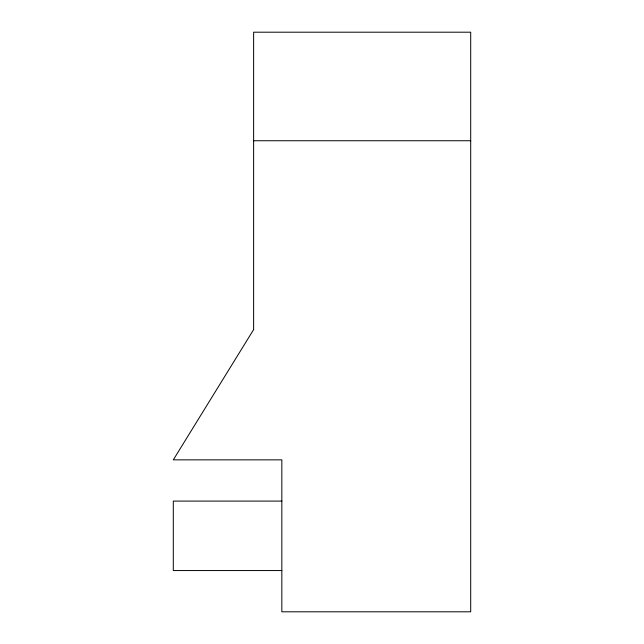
<?xml version="1.0" encoding="UTF-8"?>
<svg xmlns="http://www.w3.org/2000/svg" width="644" height="644" viewBox="0 0 644 644"><rect width="100%" height="100%" fill="white"/><g stroke="black" fill="none" stroke-linecap="round" stroke-linejoin="round"><path stroke-width="0.97" d="M253.623 140.738L470.7 140.738M281.839 501.088L173.3 501.088L173.3 570.552L281.839 570.552M253.623 329.599L173.3 459.848L281.839 459.848L281.839 611.8L470.7 611.8L470.7 32.2L253.623 32.2L253.623 329.599"/></g></svg>
